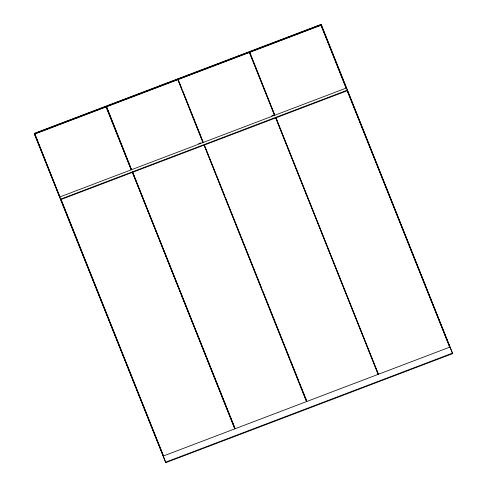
<?xml version="1.0" encoding="UTF-8"?>
<svg xmlns="http://www.w3.org/2000/svg" width="487" height="487" viewBox="0 0 487 487"><rect width="100%" height="100%" fill="white"/><g stroke="black" fill="none" stroke-linecap="round" stroke-linejoin="round"><path stroke-width="0.73" d="M34.34 133.931L34.352 133.377L321.183 24.35L452.648 353.623L165.817 462.65L34.34 133.931L321.17 24.898L321.183 24.35M34.711 134.089L34.729 133.535L106.099 106.41L131.222 169.811L59.852 196.943L34.711 134.089L106.087 106.957L106.099 106.41M59.852 196.943L35.009 134.242M60.905 199.573L60.918 199.019L132.287 171.893L234.831 428.846L163.455 455.972L60.905 199.573L132.275 172.441M202.878 142.027L202.866 142.581L131.49 169.707L106.367 106.306L177.737 79.18L203.134 142.478L274.504 115.352L274.516 114.798M131.49 169.707L106.647 107.012M132.543 172.337L132.555 171.789L203.925 144.657L306.469 401.611L235.099 428.743L132.543 172.337L203.913 145.211M163.455 455.972L60.918 199.019M165.817 462.65L34.352 133.377M202.866 142.581L177.737 79.18M178.005 79.077L177.992 79.625L249.362 52.499L249.374 51.945L178.005 79.077L181.961 88.963M203.134 142.478L202.014 139.099M378.119 373.833L378.107 374.381L306.737 401.513L204.187 145.108L204.199 144.56L275.569 117.428L378.381 374.278L449.751 347.152L347.207 90.198L275.837 117.324L275.825 117.878L347.194 90.746L347.207 90.198M234.831 428.846L132.567 172.599M235.099 428.743L132.555 171.789M249.648 51.847L249.636 52.395L321.006 25.269L321.018 24.715L249.648 51.847L274.771 115.249L346.141 88.117L321.018 24.715M378.107 374.381L275.569 117.428M306.469 401.611L306.481 401.063M306.737 401.513L306.749 400.959M378.381 374.278L275.837 117.324M106.355 106.86L177.725 79.728M198.635 143.641L200.754 142.837M271.691 115.876L273.81 115.066M204.187 145.108L275.557 117.982M165.83 462.102L452.66 353.069M321.17 24.898L452.648 353.623M321.006 25.269L346.141 88.117M347.194 90.746L449.751 347.152M249.374 51.945L274.771 115.249M249.362 52.499L274.504 115.352M182.528 90.375L201.448 137.687M204.479 145.266L216.064 174.224M216.63 175.637L224.824 196.121M225.384 197.533L253.076 266.754M253.636 268.167L261.829 288.651M262.396 290.063L290.082 359.284M290.648 360.697L298.841 381.181M299.408 382.593L306.469 400.253M106.087 106.957L131.222 169.811"/></g></svg>
